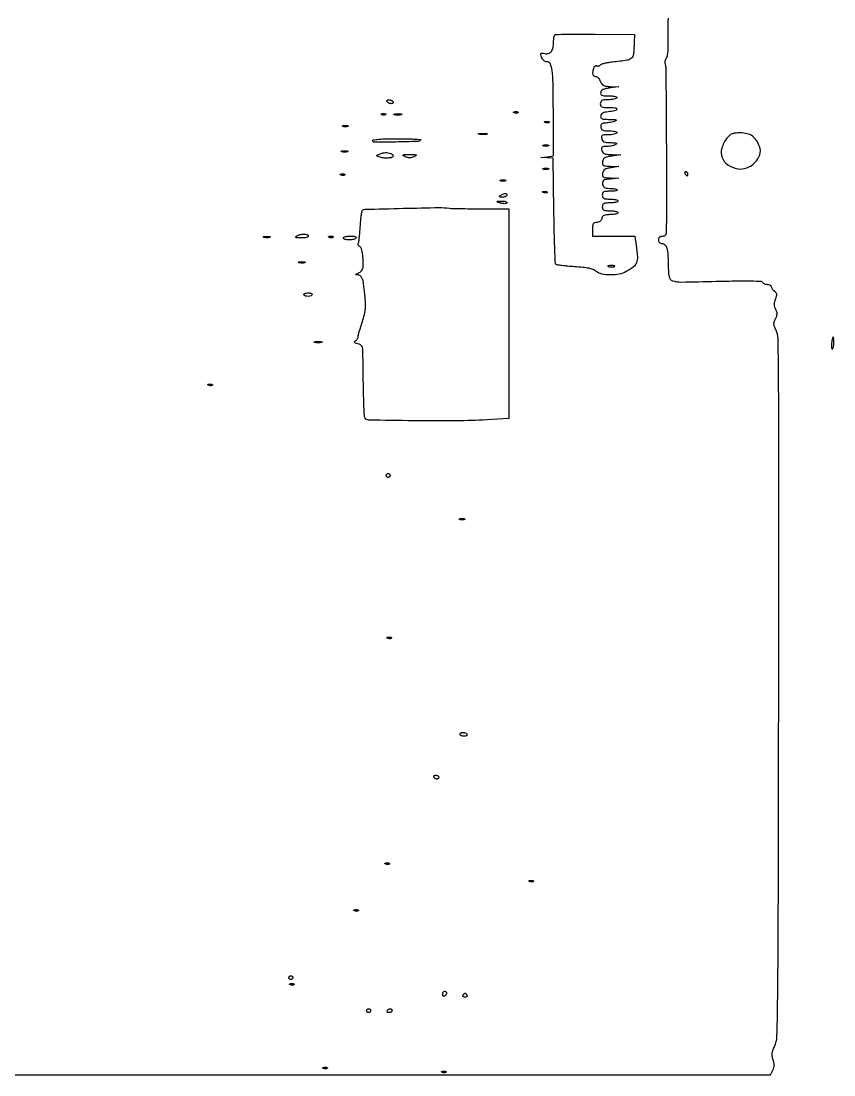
# Model space of a CAD drawing. Extents: x 0 to 1897, y 0 to 3427.
# Drawn here: x 1479 to 1897, y 0 to 541 of the extents above; entities that cross this region are included whole.
import ezdxf

# ---------------------------------------------------------------- set-up
doc = ezdxf.new("R2010")
doc.units = 0
doc.header["$MEASUREMENT"] = 0

msp = doc.modelspace()

# ---------------------------------------------------------------- linework, layer by layer
msp.add_lwpolyline([(1079.79651, 0.007802), (1864.5, 0.015604), (1865.659927, 2.516303, 0.043747), (1866.141377, 3.848187, 0.061329), (1866.313839, 5.099865, 0.058445), (1866.180237, 6.40079, 0.035472), (1865.737339, 7.884913, -0.044973), (1865.28281, 9.520636, -0.074279), (1865.235779, 10.951103, -0.061336), (1865.615131, 12.515234, -0.022019), (1866.518912, 14.626411, 0.106742), (1867.756535, 19.776475, 0.002909), (1868.160199, 43.049072, 0.002355), (1868.439853, 84.073473, 0.000165), (1868.644068, 199, 0.00019), (1868.760355, 308.051191, 0.002063), (1868.609069, 352.041299, 0.001664), (1868.321563, 378.436779, 0.116163), (1867.254467, 382.695587, -0.02285), (1866.408827, 384.534097, -0.084232), (1866.134015, 385.77852, -0.098078), (1866.305316, 386.941446, -0.037422), (1866.970879, 388.445587, 0.033129), (1867.605387, 389.846949, 0.082571), (1867.8217, 390.947005, 0.088405), (1867.664084, 392.011803, 0.042047), (1867.113266, 393.288361, -0.047324), (1866.587514, 394.542989, -0.070411), (1866.396164, 395.716357, -0.063995), (1866.531243, 396.976924, -0.0322), (1867.003284, 398.508637, 0.023497), (1867.520212, 400.087874, 0.09479), (1867.60123, 401.09421, 0.136659), (1867.29546, 401.859057, 0.071993), (1866.558998, 402.580518, -0.043062), (1865.962526, 403.100971, -0.041894), (1865.457956, 403.720424, -0.045021), (1865.110421, 404.341985, -0.105349), (1865, 404.860243, 0.166493), (1864.851089, 405.295044, 0.095266), (1864.429836, 405.665196, 0.076161), (1863.801436, 405.915408, 0.056787), (1863.059017, 406, -0.050504), (1862.266958, 406.080209, -0.047832), (1861.491769, 406.317828, -0.051446), (1860.845796, 406.667235, -0.105031), (1860.449341, 407.081967, 0.24877), (1859.560652, 407.602165, 0.005413), (1854.382831, 407.763326, 0.008732), (1847.221528, 407.783575, 0.002741), (1836.502705, 407.567916, -0.002514), (1818.413309, 407.195764, -0.089955), (1814.294296, 407.876924, -0.275551), (1812.468457, 410.090399, -0.037456), (1811.986345, 416.331787, 0.013438), (1811.833305, 421.591625, 0.056834), (1811.302288, 424.69427, 0.119394), (1810.339012, 426.373881, 0.205944), (1808.883369, 427, -0.082074), (1808.080744, 427.132643, -0.122573), (1807.485421, 427.515482, -0.117651), (1807.123334, 428.146201, -0.071854), (1807, 429, -0.072254), (1807.126841, 429.873159, -0.124864), (1807.5, 430.5, -0.124864), (1808.126841, 430.873159, -0.072254), (1809, 431, 0.07942), (1809.954544, 431.152583, 0.155102), (1810.573273, 431.598768, 0.11902), (1810.920498, 432.416946, 0.037475), (1811.040141, 433.75, 0.003996), (1811.174816, 454.146486, 0.001322), (1811.054012, 484.086292, 0.000179), (1810.823287, 516.86825, 0.075125), (1810.470063, 519.094324, -0.064556), (1810.313253, 519.963959, -0.050929), (1810.363302, 520.919978, -0.0523), (1810.599898, 521.814482, -0.082597), (1810.998745, 522.498488, 0.133375), (1811.498762, 523.595867, 0.021218), (1811.784032, 525.963187, 0.019016), (1811.91123, 529.184399, 0.008772), (1811.843661, 533.379464, -0.008321), (1811.780875, 537.070848, -0.012229), (1811.859045, 540.314808, -0.007609), (1812.030378, 542.998041, -0.178219)], format="xyb")
for points in [[(1794.382193, 530.5, -0.015945), (1794.010205, 524.442383, -0.186522), (1792.973722, 522.36098, -0.150097), (1790.713045, 521.291177, -0.009303), (1783.268046, 520.352483, 0.014758), (1781.012225, 520.04303, 0.020228), (1779.006893, 519.623371, 0.017431), (1777.406626, 519.160426, 0.172707), (1776.861803, 518.738891, -0.098752), (1776.541411, 518.406565, -0.096298), (1776.115265, 518.218908, -0.096234), (1775.64961, 518.204502, -0.098472), (1775.216588, 518.366141, 0.150227), (1774.785593, 518.478652, 0.123474), (1774.327726, 518.342728, 0.099193), (1773.911231, 517.968484, 0.068766), (1773.604785, 517.412469, 0.041976), (1773.076653, 515.593013, 0.101383), (1773.081494, 514.198745, 0.168455), (1773.59699, 513.337448, 0.176214), (1774.524751, 513, -0.13645), (1775.177987, 512.81835, -0.06206), (1775.880815, 512.265625, -0.054776), (1776.523315, 511.45628, -0.049595), (1777, 510.5, 0.062658), (1777.690366, 509.200925, 0.122555), (1778.571223, 508.43877, 0.087347), (1779.914444, 508.030417, 0.021443), (1782.225249, 507.849806), (1786.5, 507.699613), (1782.008944, 507.099806, 0.021553), (1779.912532, 506.727261, 0.058658), (1778.491495, 506.23073, 0.090789), (1777.60968, 505.5818, 0.142876), (1777.18562, 504.75, 0.135512), (1777.257967, 503.866974, 0.211357), (1777.779642, 503.326513, 0.084575), (1778.97754, 503.061466, 0.012251), (1781.485693, 503, -0.016645), (1783.37, 502.937253, -0.04442), (1784.697208, 502.729386, -0.089065), (1785.413526, 502.407949, -0.400836), (1785.5, 502, -0.17067), (1785.01959, 501.612194, -0.031293), (1783.90585, 501.29375, -0.030444), (1782.49521, 501.07325, -0.023552), (1780.940983, 501, 0.017886), (1778.828814, 500.924418, 0.09985), (1777.742623, 500.623128, 0.183507), (1777.193573, 500.019641, 0.094082), (1777, 499, 0.105714), (1777.222384, 497.959938, 0.188999), (1777.8375, 497.356383, 0.087901), (1779.088753, 497.067408, 0.012905), (1781.7, 497, -0.024632), (1784.957865, 496.839405, -0.476827), (1785.443803, 496.101594, -0.279387), (1784.514679, 495.28923, -0.020457), (1781.008189, 494.821297, 0.031639), (1779.431871, 494.57497, 0.069667), (1778.29204, 494.14934, 0.096986), (1777.554738, 493.540997, 0.125746), (1777.184865, 492.75, 0.141672), (1777.268618, 491.864043, 0.205327), (1777.814404, 491.313161, 0.08101), (1779.063701, 491.029392, 0.011779), (1781.676676, 490.929715, -0.006871), (1784.038689, 490.862821, -0.069125), (1785.006245, 490.686671, -0.555475), (1785.077112, 490.395327, -0.097677), (1784.5, 490, -0.034845), (1783.541764, 489.665134, -0.017689), (1782.297944, 489.372382, -0.017482), (1780.987387, 489.159779, -0.024935), (1779.812149, 489.070285, 0.036876), (1778.499692, 488.938783, 0.128405), (1777.731319, 488.587326, 0.167137), (1777.347084, 487.967845, 0.074927), (1777.274953, 487, 0.10154), (1777.565861, 485.97901, 0.16969), (1778.209567, 485.373709, 0.088942), (1779.425877, 485.074683, 0.015913), (1781.771821, 485, -0.017971), (1783.529042, 484.936822, -0.047582), (1784.767902, 484.728029, -0.097536), (1785.424929, 484.405351, -0.385965), (1785.5, 484, -0.168765), (1785.023467, 483.612401, -0.032049), (1783.93335, 483.29375, -0.030975), (1782.552957, 483.073278, -0.024117), (1781.034603, 483, 0.014219), (1778.864641, 482.938278, 0.121781), (1777.943257, 482.654026, 0.251749), (1777.595903, 482.069177, 0.074756), (1777.710251, 481, 0.097172), (1778.186375, 480.013124, 0.130504), (1778.962406, 479.400825, 0.080851), (1780.233465, 479.080176, 0.020517), (1782.366631, 478.984687, -0.010043), (1784.339027, 478.937755, -0.07865), (1785.23554, 478.755227, -0.431891), (1785.370656, 478.433478, -0.145835), (1785, 478, -0.066598), (1784.206849, 477.625887, -0.024839), (1783.013438, 477.310881, -0.024088), (1781.662105, 477.092479, -0.026811), (1780.34362, 477.015313, 0.020766), (1778.638785, 476.936192, 0.142278), (1777.863752, 476.635085, 0.233617), (1777.574983, 476.050147, 0.063924), (1777.710251, 475, 0.104965), (1778.212049, 473.999646, 0.126066), (1779.050416, 473.367748, 0.073436), (1780.452082, 473.012137, 0.017364), (1782.866631, 472.849806), (1787.5, 472.699613), (1783, 472.099806, 0.018538), (1780.624723, 471.693101, 0.08202), (1779.306914, 471.181478, 0.135141), (1778.567115, 470.415697, 0.089843), (1778.180449, 469.25, 0.069924), (1778.178644, 468.0115, 0.227219), (1778.620107, 467.344999, 0.11402), (1779.672196, 467.005815, 0.012994), (1782.180449, 466.858095), (1786.5, 466.716189), (1782.5, 466.108095, 0.023634), (1780.460308, 465.698604, 0.08499), (1779.249997, 465.165415, 0.126325), (1778.548281, 464.389064, 0.085847), (1778.180449, 463.25, 0.070512), (1778.180091, 462.012652, 0.225023), (1778.623185, 461.341008, 0.113465), (1779.678488, 460.992479, 0.01315), (1782.180449, 460.825293), (1786.5, 460.650586), (1782.188378, 460.264784, 0.014384), (1779.756581, 459.976473, 0.106714), (1778.671674, 459.568857, 0.208453), (1778.209339, 458.874982, 0.079696), (1778.188378, 457.689491, 0.071942), (1778.505099, 456.608498, 0.145998), (1779.083053, 455.947669, 0.109824), (1780.053754, 455.60049, 0.031187), (1781.663257, 455.5, -0.021739), (1782.929517, 455.444919, -0.02557), (1784.118621, 455.279688, -0.025758), (1785.09249, 455.040639, -0.123351), (1785.579923, 454.75, -0.500908), (1785.539368, 454.464449, -0.071289), (1784.888061, 454.220312, -0.037138), (1783.714741, 454.052509, -0.016955), (1782.166667, 454, 0.016101), (1779.906488, 453.9272, 0.096075), (1778.770833, 453.63, 0.185753), (1778.202057, 453.026706, 0.097466), (1778, 452, 0.094959), (1778.195784, 450.978414, 0.184152), (1778.75, 450.375, 0.098846), (1779.849164, 450.074821, 0.017388), (1782, 450, -0.023598), (1783.532944, 449.92761, -0.037669), (1784.825, 449.70625, -0.04382), (1785.748945, 449.387127, -0.295869), (1786, 449, -0.295869), (1785.748945, 448.612873, -0.04382), (1784.825, 448.29375, -0.037669), (1783.532944, 448.07239, -0.023598), (1782, 448, 0.017388), (1779.849164, 447.925179, 0.098846), (1778.75, 447.625, 0.184152), (1778.195784, 447.021586, 0.094959), (1778, 446, 0.094959), (1778.195784, 444.978414, 0.184152), (1778.75, 444.375, 0.098846), (1779.849164, 444.074821, 0.017388), (1782, 444, -0.023598), (1783.532944, 443.92761, -0.037669), (1784.825, 443.70625, -0.04382), (1785.748945, 443.387127, -0.295869), (1786, 443, -0.291977), (1785.753079, 442.613204, -0.045643), (1784.85926, 442.29375, -0.038715), (1783.60483, 442.07242, -0.024317), (1782.116631, 442, 0.023027), (1780.138349, 441.908845, 0.083692), (1778.926209, 441.587576, 0.12897), (1778.174327, 440.976311, 0.09425), (1777.710251, 440, -0.0816), (1777.350538, 439.191502, -0.08438), (1776.754322, 438.551274, -0.083929), (1775.977061, 438.141521, -0.079589), (1775.09362, 438, 0.07865), (1774.025598, 437.830954, 0.181392), (1773.399544, 437.332064, 0.113045), (1773.082442, 436.355404, 0.022206), (1773, 434.5), (1773, 431), (1783.864076, 431), (1794.728152, 431), (1795.364076, 426.360429, -0.015188), (1796.01661, 420.218309, -0.107891), (1795.602689, 417.270031, -0.143741), (1794.034667, 415.163833, -0.034092), (1790.327394, 412.75, -0.07956), (1786.698378, 411.424447, -0.04961), (1782.179815, 411.006271, -0.050529), (1777.858042, 411.474096, -0.11361), (1774.884859, 412.85588, 0.074829), (1773.279226, 413.758061, 0.038004), (1771.05165, 414.414489, 0.027084), (1767.991146, 414.897234, 0.010348), (1763.690268, 415.248946, -0.006823), (1760.264541, 415.504799, -0.010055), (1757.265628, 415.830865, -0.005747), (1754.7705, 416.182243, -0.159693), (1754.190268, 416.475603, -0.188472), (1753.904612, 417.126773, -0.000828), (1753.601154, 424.869547, -0.003798), (1753.336457, 433.713848, -0.002368), (1753.154086, 444.082538), (1752.808171, 471), (1749.654086, 471.160037), (1746.5, 471.320074), (1749.75, 471.723396), (1753, 472.126717), (1752.881685, 493.813358, 0.002734), (1752.710382, 509.495322, 0.026363), (1752.250246, 516.143201, 0.077678), (1751.323002, 519.406278, 0.292674), (1749.614553, 520.5, -0.106945), (1748.814431, 520.673118, -0.070819), (1748.018921, 521.180283, -0.064905), (1747.332529, 521.94388, -0.062145), (1746.852823, 522.868819, -0.020128), (1746.399216, 524.26534, -0.255309), (1746.518832, 524.785272, -0.244468), (1747.026647, 524.979437, -0.018641), (1748.523679, 524.750723, 0.120893), (1750.446328, 524.850281, 0.161076), (1751.868719, 525.848153, 0.114552), (1752.728843, 527.818956, 0.045883), (1753, 530.767592, -0.020354), (1753.047118, 531.924585, -0.0245), (1753.188632, 533.003695, -0.024288), (1753.39295, 533.884433, -0.127911), (1753.64215, 534.308817, -0.192364), (1754.240507, 534.565554, -0.001288), (1760.00235, 534.6961, -0.004802), (1766.637753, 534.765594, -0.00302), (1774.39215, 534.725483), (1794.5, 534.5)], [(1670.5, 500, -0.131946), (1670.613866, 499.620091, -0.190139), (1670.495862, 499.29375, -0.14379), (1670.146634, 499.073627, -0.069308), (1669.618034, 499, -0.059645), (1668.99842, 499.074178, -0.050746), (1668.377112, 499.29375, -0.053126), (1667.846464, 499.617096, -0.091204), (1667.5, 500, -0.131946), (1667.386134, 500.379909, -0.190139), (1667.504138, 500.70625, -0.14379), (1667.853366, 500.926373, -0.069308), (1668.381966, 501, -0.059645), (1669.00158, 500.925822, -0.050746), (1669.622888, 500.70625, -0.053126), (1670.153536, 500.382904, -0.091204)], [(1666.729167, 493.395833, -0.126455), (1666.402231, 493.202593, -0.060344), (1665.916927, 493.123424, -0.05415), (1665.359369, 493.160852, -0.051402), (1664.8125, 493.316886, -0.054073), (1664.395823, 493.538436, -0.470617), (1664.37858, 493.720685, -0.168741), (1664.670344, 493.862007, -0.018894), (1665.416667, 493.921053, -0.028489), (1666.112848, 493.910055, -0.077125), (1666.592839, 493.799335, -0.208169), (1666.77538, 493.614691, -0.296942)], [(1674.75, 493.310674, -0.039571), (1673.952734, 493.168469, -0.024357), (1673, 493.122029, -0.024357), (1672.047266, 493.168469, -0.039571), (1671.25, 493.310674, -0.161593), (1670.99086, 493.478988, -0.542911), (1671.042187, 493.633659, -0.052887), (1671.748017, 493.740287, -0.011065), (1673, 493.767997, -0.011065), (1674.251983, 493.740287, -0.052887), (1674.957813, 493.633659, -0.542911), (1675.00914, 493.478988, -0.161593)], [(1734.729167, 494.395833, -0.126455), (1734.402231, 494.202593, -0.060344), (1733.916927, 494.123424, -0.05415), (1733.359369, 494.160852, -0.051402), (1732.8125, 494.316886, -0.054073), (1732.395823, 494.538436, -0.470617), (1732.37858, 494.720685, -0.168741), (1732.670344, 494.862007, -0.018894), (1733.416667, 494.921053, -0.028489), (1734.112848, 494.910055, -0.077125), (1734.592839, 494.799335, -0.208169), (1734.77538, 494.614691, -0.296942)], [(1647.25, 487.337719, -0.057986), (1646.679992, 487.181385, -0.037979), (1646, 487.12966, -0.037979), (1645.320008, 487.181385, -0.057986), (1644.75, 487.337719, -0.174857), (1644.540618, 487.525001, -0.447206), (1644.601562, 487.693942, -0.078554), (1645.10856, 487.810911, -0.017491), (1646, 487.842105, -0.017491), (1646.89144, 487.810911, -0.078554), (1647.398438, 487.693942, -0.447206), (1647.459382, 487.525001, -0.174857)], [(1750.729167, 489.395833, -0.126455), (1750.402231, 489.202593, -0.060344), (1749.916927, 489.123424, -0.05415), (1749.359369, 489.160852, -0.051402), (1748.8125, 489.316886, -0.054073), (1748.395823, 489.538436, -0.470617), (1748.37858, 489.720685, -0.168741), (1748.670344, 489.862007, -0.018894), (1749.416667, 489.921053, -0.028489), (1750.112848, 489.910055, -0.077125), (1750.592839, 489.799335, -0.208169), (1750.77538, 489.614691, -0.296942)], [(1718.761659, 483.31292, -0.041951), (1717.934218, 483.169017, -0.020826), (1716.869594, 483.119272, -0.020511), (1715.754739, 483.159391, -0.028254), (1714.761659, 483.292739, -0.082665), (1714.319562, 483.45659, -0.67161), (1714.339362, 483.605813, -0.053901), (1715.071102, 483.715166, -0.008901), (1716.5, 483.747817, -0.009782), (1717.938425, 483.726931, -0.038992), (1718.814362, 483.62839, -0.417468), (1718.916221, 483.476221, -0.285845)], [(1842.050852, 481.337518, 0.095431), (1839.411241, 476.220299, 0.157118), (1839.535448, 471.396555, 0.162173), (1842.431538, 467.657095, 0.103085), (1847.582586, 465.570802, 0.135864), (1852.197685, 465.990491, 0.107545), (1856.41911, 468.726347, 0.115165), (1858.924824, 472.793361, 0.172926), (1858.843897, 476.920279, 0.054863), (1857.192775, 480.157187, 0.092982), (1855.088694, 482.341305, 0.095187), (1852.373564, 483.582669, 0.059828), (1848.898266, 484, 0.021716), (1846.309109, 483.887497, 0.071118), (1844.644662, 483.499806, 0.088037), (1843.353098, 482.714215, 0.04558)], [(1684.724133, 480.3908, -0.19051), (1682.861824, 479.583841, -0.003499), (1671.929486, 479.306288, -0.002508), (1660.785431, 479.157294, -0.416662), (1660, 479.936192, -0.375846), (1660.427668, 480.424764, -0.012241), (1663.226728, 480.729004, -0.015293), (1667.142079, 480.937514, -0.005655), (1672.666667, 481, -0.004515), (1677.482595, 480.956507, -0.008105), (1681.433548, 480.821048, -0.003725), (1684.632009, 480.635545, -0.644788)], [(1750.25, 477.337719, -0.057986), (1749.679992, 477.181385, -0.037979), (1749, 477.12966, -0.037979), (1748.320008, 477.181385, -0.057986), (1747.75, 477.337719, -0.174857), (1747.540618, 477.525001, -0.447206), (1747.601562, 477.693942, -0.078554), (1748.10856, 477.810911, -0.017491), (1749, 477.842105, -0.017491), (1749.89144, 477.810911, -0.078554), (1750.398438, 477.693942, -0.447206), (1750.459382, 477.525001, -0.174857)], [(1647.269032, 474.344063, -0.06278), (1646.671085, 474.185595, -0.030339), (1645.880008, 474.127736, -0.029507), (1645.036634, 474.167106, -0.037336), (1644.269032, 474.307009, -0.087174), (1643.883358, 474.48334, -0.597527), (1643.900903, 474.643467, -0.080377), (1644.431793, 474.764444, -0.012823), (1645.5, 474.805051, -0.014395), (1646.580113, 474.787295, -0.052471), (1647.257153, 474.684921, -0.333666), (1647.386009, 474.52287, -0.31318)], [(1669.412469, 473.395215, -0.060475), (1669.974366, 473.097516, -0.091339), (1670.363026, 472.705116, -0.120446), (1670.521017, 472.283716, -0.169737), (1670.435239, 471.895215, -0.20478), (1669.536244, 471.262535, -0.044514), (1667.61109, 471.029811, -0.044012), (1665.392914, 471.15557, -0.055508), (1663.404902, 471.674866, -0.012572), (1662.349971, 472.110413, -0.328955), (1662.206487, 472.361891, -0.266682), (1662.396277, 472.617679, -0.009461), (1663.573115, 473.104581, -0.026859), (1665.285726, 473.671487, -0.05411), (1666.68888, 473.894828, -0.06069), (1667.999062, 473.800989, -0.043446)], [(1681.25, 471.779505, -0.045146), (1680.080846, 471.340578, -0.067329), (1679, 471.194371, -0.067329), (1677.919154, 471.340578, -0.045146), (1676.75, 471.779505, -0.026037), (1675.637443, 472.389373, -0.592222), (1675.652554, 472.679354, -0.108652), (1676.34136, 472.842755, -0.004116), (1679, 472.864639, -0.004116), (1681.65864, 472.842755, -0.108652), (1682.347446, 472.679354, -0.592222), (1682.362557, 472.389373, -0.026037)], [(1750.25, 465.337719, -0.057986), (1749.679992, 465.181385, -0.037979), (1749, 465.12966, -0.037979), (1748.320008, 465.181385, -0.057986), (1747.75, 465.337719, -0.174857), (1747.540618, 465.525001, -0.447206), (1747.601562, 465.693942, -0.078554), (1748.10856, 465.810911, -0.017491), (1749, 465.842105, -0.017491), (1749.89144, 465.810911, -0.078554), (1750.398438, 465.693942, -0.447206), (1750.459382, 465.525001, -0.174857)], [(1645.729167, 462.395833, -0.126455), (1645.402231, 462.202593, -0.060344), (1644.916927, 462.123424, -0.05415), (1644.359369, 462.160852, -0.051402), (1643.8125, 462.316886, -0.054073), (1643.395823, 462.538436, -0.470617), (1643.37858, 462.720685, -0.168741), (1643.670344, 462.862007, -0.018894), (1644.416667, 462.921053, -0.028489), (1645.112848, 462.910055, -0.077125), (1645.592839, 462.799335, -0.208169), (1645.77538, 462.614691, -0.296942)], [(1820.5, 463, 0.029505), (1820.768994, 462.617226, 0.035638), (1821.066025, 462.29375, 0.038439), (1821.34829, 462.065539, 0.151918), (1821.559017, 462, 0.210953), (1821.727648, 462.07446, 0.081139), (1821.870461, 462.29375, 0.061769), (1821.967655, 462.617151, 0.042167), (1822, 463, 0.105053), (1821.918938, 463.381556, 0.099167), (1821.688914, 463.70625, 0.09642), (1821.345238, 463.923877, 0.093332), (1820.940983, 464, 0.108972), (1820.586039, 463.921712, 0.182303), (1820.3746, 463.70625, 0.161196), (1820.343488, 463.3821, 0.082592)], [(1728.25, 459.337719, -0.057986), (1727.679992, 459.181385, -0.037979), (1727, 459.12966, -0.037979), (1726.320008, 459.181385, -0.057986), (1725.75, 459.337719, -0.174857), (1725.540618, 459.525001, -0.447206), (1725.601562, 459.693942, -0.078554), (1726.10856, 459.810911, -0.017491), (1727, 459.842105, -0.017491), (1727.89144, 459.810911, -0.078554), (1728.398438, 459.693942, -0.447206), (1728.459382, 459.525001, -0.174857)], [(1729, 452, -0.210568), (1728.832025, 451.618823, -0.082215), (1728.339062, 451.298248, -0.062416), (1727.611405, 451.082804, -0.042523), (1726.75, 451.015313, -0.011293), (1725.555791, 451.050422, -0.220444), (1725.237851, 451.218347, -0.409657), (1725.271114, 451.479509, -0.023197), (1726, 452, -0.031558), (1727.301377, 452.729028, -0.112355), (1728.227035, 452.939692, -0.234725), (1728.775753, 452.667076, -0.163584)], [(1749.729167, 453.395833, -0.126455), (1749.402231, 453.202593, -0.060344), (1748.916927, 453.123424, -0.05415), (1748.359369, 453.160852, -0.051402), (1747.8125, 453.316886, -0.054073), (1747.395823, 453.538436, -0.470617), (1747.37858, 453.720685, -0.168741), (1747.670344, 453.862007, -0.018894), (1748.416667, 453.921053, -0.028489), (1749.112848, 453.910055, -0.077125), (1749.592839, 453.799335, -0.208169), (1749.77538, 453.614691, -0.296942)], [(1715.75, 445.013655), (1730, 445), (1730, 391.135936), (1730, 337.271872), (1718.75, 336.587053, -0.013184), (1702.933929, 336.042285, -0.005227), (1681.192077, 336.094258, -0.000956), (1657.943236, 336.437331, -0.250303), (1656.228622, 337.390112, -0.132065), (1655.795568, 338.739869, -0.003222), (1655.52275, 345.324531, -0.004661), (1655.275671, 354.958357, -0.00107), (1655.044923, 371.230948, 0.024627), (1654.919923, 373.268092, 0.108338), (1654.536207, 374.401794, 0.14228), (1653.773572, 375.106498, 0.054396), (1652.404979, 375.613205, -0.019196), (1651.194226, 375.966994, -0.138039), (1650.695963, 376.3057, -0.350708), (1650.686843, 376.673116, -0.091683), (1651.154979, 377.098979, 0.057898), (1651.676735, 377.513156, 0.046653), (1652.133292, 378.065283, 0.048278), (1652.461502, 378.664337, 0.082576), (1652.596653, 379.216722, -0.022375), (1652.668796, 379.815447, -0.011249), (1652.810486, 380.563662, -0.011147), (1652.991982, 381.332081, -0.016215), (1653.188871, 382, 0.00705), (1655.325628, 388.787458, 0.035361), (1656.195305, 392.67299, 0.045722), (1656.399293, 396.178706, 0.01702), (1656.06706, 401.108082, 0.008631), (1655.413831, 406.590283, 0.058926), (1654.732082, 409.220977, 0.142998), (1653.725763, 410.5301, 0.149575), (1652.190983, 411.063386, -0.032514), (1651.485755, 411.135906, -0.522878), (1651.39972, 411.318772, -0.157453), (1651.688335, 411.579484, -0.01003), (1652.75, 412.031162, 0.06098), (1653.617635, 412.509665, 0.056807), (1654.367525, 413.193416, 0.060884), (1654.894072, 413.969061, 0.105504), (1655.096892, 414.717776, 0.020534), (1655.147115, 418.507798, 0.030603), (1654.852493, 421.809451, 0.033551), (1654.287067, 424.37087, 0.158198), (1653.450299, 425.598877, -0.04543), (1652.950987, 426.063718, -0.070725), (1652.624814, 426.551792, -0.098201), (1652.513117, 426.985367, -0.213602), (1652.633072, 427.299739, 0.16125), (1652.888102, 427.807253, 0.005656), (1653.187172, 430.015888, 0.009995), (1653.462159, 432.668746, 0.006768), (1653.674028, 435.700862, -0.008108), (1653.894708, 438.741899, -0.011678), (1654.196297, 441.423158, -0.007552), (1654.531766, 443.635799, -0.155062), (1654.835539, 444.229039, -0.19338), (1656.038047, 444.748588, -0.00044), (1675.852876, 445.242187, -0.001723), (1694.194605, 445.619702, -0.038463), (1699.5, 445.302306, 0.028148), (1700.86033, 445.192754, 0.001579), (1705.098437, 445.104079, 0.002426), (1710.145815, 445.038917, 0.001775)], [(1729, 448.138672, -0.285831), (1728.816555, 447.843992, -0.076393), (1728.265625, 447.670744, -0.053628), (1727.458177, 447.634359, -0.031701), (1726.5, 447.755249, -0.013875), (1725.5418, 447.966135, -0.021857), (1724.734375, 448.2054, -0.017542), (1724.114399, 448.443639, -0.300822), (1724, 448.616577, -0.347462), (1724.119163, 448.767351, -0.020244), (1724.734375, 448.88737, -0.023639), (1725.541581, 448.972369, -0.014412), (1726.5, 449, -0.032714), (1727.457653, 448.937276, -0.050289), (1728.265625, 448.746985, -0.064968), (1728.823693, 448.469414, -0.249889)], [(1607.269032, 430.344063, -0.06278), (1606.671085, 430.185595, -0.030339), (1605.880008, 430.127736, -0.029507), (1605.036634, 430.167106, -0.037336), (1604.269032, 430.307009, -0.087174), (1603.883358, 430.48334, -0.597527), (1603.900903, 430.643467, -0.080377), (1604.431793, 430.764444, -0.012823), (1605.5, 430.805051, -0.014395), (1606.580113, 430.787295, -0.052471), (1607.257153, 430.684921, -0.333666), (1607.386009, 430.52287, -0.31318)], [(1627, 431, -0.288131), (1626.757801, 430.614598, -0.048007), (1625.898438, 430.298248, -0.040047), (1624.687043, 430.081895, -0.025197), (1623.25, 430.015313, -0.010406), (1621.437031, 430.060454, -0.091963), (1620.660575, 430.241532, -0.457382), (1620.563166, 430.556075, -0.110301), (1621, 431, -0.08555), (1622.67551, 431.714427, -0.058157), (1624.739083, 431.955264, -0.067601), (1626.450002, 431.722883, -0.337172)], [(1639.729167, 430.395833, -0.126455), (1639.402231, 430.202593, -0.060344), (1638.916927, 430.123424, -0.05415), (1638.359369, 430.160852, -0.051402), (1637.8125, 430.316886, -0.054073), (1637.395823, 430.538436, -0.470617), (1637.37858, 430.720685, -0.168741), (1637.670344, 430.862007, -0.018894), (1638.416667, 430.921053, -0.028489), (1639.112848, 430.910055, -0.077125), (1639.592839, 430.799335, -0.208169), (1639.77538, 430.614691, -0.296942)], [(1651.5, 430, -0.146547), (1651.065839, 429.614422, -0.040338), (1650.1996, 429.29375, -0.037109), (1649.112115, 429.073612, -0.031397), (1647.940983, 429, -0.032276), (1646.81438, 429.0728, -0.049716), (1645.863914, 429.29375, -0.064068), (1645.206632, 429.615903, -0.251914), (1645, 430, -0.280045), (1645.23451, 430.385863, -0.051215), (1646.045461, 430.70625, -0.04194), (1647.195261, 430.92748, -0.02657), (1648.559017, 431, -0.023007), (1649.966307, 430.93521, -0.059005), (1650.961697, 430.723169, -0.125298), (1651.461947, 430.397523, -0.336396)], [(1625.269032, 417.344063, -0.06278), (1624.671085, 417.185595, -0.030339), (1623.880008, 417.127736, -0.029507), (1623.036634, 417.167106, -0.037336), (1622.269032, 417.307009, -0.087174), (1621.883358, 417.48334, -0.597527), (1621.900903, 417.643467, -0.080377), (1622.431793, 417.764444, -0.012823), (1623.5, 417.805051, -0.014395), (1624.580113, 417.787295, -0.052471), (1625.257153, 417.684921, -0.333666), (1625.386009, 417.52287, -0.31318)], [(1781.269032, 415.307009, 0.037336), (1782.036634, 415.167106, 0.029507), (1782.880008, 415.127736, 0.030339), (1783.671085, 415.185595, 0.06278), (1784.269032, 415.344063, 0.31318), (1784.386009, 415.52287, 0.333666), (1784.257153, 415.684921, 0.052471), (1783.580113, 415.787295, 0.014395), (1782.5, 415.805051, 0.012823), (1781.431793, 415.764444, 0.080377), (1780.900903, 415.643467, 0.597527), (1780.883358, 415.48334, 0.087174)], [(1629, 400.988798, -0.316409), (1628.520891, 400.307491, -0.074907), (1627.079496, 400.02206, -0.068179), (1625.500508, 400.164851, -0.200339), (1624.63111, 400.787859, -0.307643), (1624.644786, 401.103242, -0.115355), (1625.000418, 401.40331, -0.06477), (1625.675259, 401.643397, -0.032479), (1626.572093, 401.776657, -0.038713), (1627.501999, 401.78148, -0.060468), (1628.286802, 401.628111, -0.082842), (1628.818691, 401.351822, -0.235833)], [(1633.75, 376.310674, -0.039571), (1632.952734, 376.168469, -0.024357), (1632, 376.122029, -0.024357), (1631.047266, 376.168469, -0.039571), (1630.25, 376.310674, -0.161593), (1629.99086, 376.478988, -0.542911), (1630.042187, 376.633659, -0.052887), (1630.748017, 376.740287, -0.011065), (1632, 376.767997, -0.011065), (1633.251983, 376.740287, -0.052887), (1633.957813, 376.633659, -0.542911), (1634.00914, 376.478988, -0.161593)], [(1895.786692, 376, 0.025568), (1895.677574, 374.850015, 0.042928), (1895.7186, 373.88125, 0.055623), (1895.88429, 373.202007, 0.314934), (1896.173193, 373, 0.282744), (1896.492393, 373.196188, 0.049958), (1896.757125, 373.88125, 0.041208), (1896.940059, 374.850422, 0.026053), (1897, 376, 0.012096), (1896.97217, 377.150175, 0.019939), (1896.886465, 378.11875, 0.014861), (1896.766339, 378.87344, 0.360284), (1896.613499, 379, 0.322443), (1896.442408, 378.876863, 0.013551), (1896.211193, 378.11875, 0.018975), (1895.983363, 377.149992, 0.011827)], [(1577.729167, 354.395833, -0.126455), (1577.402231, 354.202593, -0.060344), (1576.916927, 354.123424, -0.05415), (1576.359369, 354.160852, -0.051402), (1575.8125, 354.316886, -0.054073), (1575.395823, 354.538436, -0.470617), (1575.37858, 354.720685, -0.168741), (1575.670344, 354.862007, -0.018894), (1576.416667, 354.921053, -0.028489), (1577.112848, 354.910055, -0.077125), (1577.592839, 354.799335, -0.208169), (1577.77538, 354.614691, -0.296942)], [(1669, 308, -0.099038), (1668.923658, 307.618362, -0.097945), (1668.70625, 307.29375, -0.097945), (1668.381638, 307.076342, -0.099038), (1668, 307, -0.099038), (1667.618362, 307.076342, -0.097945), (1667.29375, 307.29375, -0.097945), (1667.076342, 307.618362, -0.099038), (1667, 308, -0.099038), (1667.076342, 308.381638, -0.097945), (1667.29375, 308.70625, -0.097945), (1667.618362, 308.923658, -0.099038), (1668, 309, -0.099038), (1668.381638, 308.923658, -0.097945), (1668.70625, 308.70625, -0.097945), (1668.923658, 308.381638, -0.099038)], [(1707.25, 285.337719, -0.057986), (1706.679992, 285.181385, -0.037979), (1706, 285.12966, -0.037979), (1705.320008, 285.181385, -0.057986), (1704.75, 285.337719, -0.174857), (1704.540618, 285.525001, -0.447206), (1704.601562, 285.693942, -0.078554), (1705.10856, 285.810911, -0.017491), (1706, 285.842105, -0.017491), (1706.89144, 285.810911, -0.078554), (1707.398438, 285.693942, -0.447206), (1707.459382, 285.525001, -0.174857)], [(1669.729167, 224.395833, -0.126455), (1669.402231, 224.202593, -0.060344), (1668.916927, 224.123424, -0.05415), (1668.359369, 224.160852, -0.051402), (1667.8125, 224.316886, -0.054073), (1667.395823, 224.538436, -0.470617), (1667.37858, 224.720685, -0.168741), (1667.670344, 224.862007, -0.018894), (1668.416667, 224.921053, -0.028489), (1669.112848, 224.910055, -0.077125), (1669.592839, 224.799335, -0.208169), (1669.77538, 224.614691, -0.296942)], [(1708.5, 175, -0.202618), (1708.558599, 174.621877, -0.181468), (1708.33165, 174.29375, -0.104212), (1707.804599, 174.071541, -0.047867), (1707.059017, 174, -0.0466), (1706.270941, 174.073608, -0.066561), (1705.604836, 174.29375, -0.086673), (1705.155423, 174.618015, -0.195654), (1705, 175, -0.142666), (1705.111069, 175.38134, -0.09965), (1705.423289, 175.70625, -0.08433), (1705.890182, 175.925146, -0.067639), (1706.440983, 176, -0.061875), (1707.038022, 175.925833, -0.051278), (1707.640225, 175.70625, -0.053305), (1708.157656, 175.382836, -0.08825)], [(1694, 153, -0.092995), (1693.928382, 152.618268, -0.096318), (1693.723586, 152.29375, -0.099231), (1693.418051, 152.076556, -0.105429), (1693.059017, 152, -0.089642), (1692.653442, 152.073302, -0.053229), (1692.2129, 152.29375, -0.051032), (1691.806203, 152.617485, -0.06081), (1691.5, 153, -0.139169), (1691.392057, 153.379648, -0.191142), (1691.521475, 153.70625, -0.138808), (1691.889346, 153.926733, -0.066118), (1692.440983, 154, -0.062283), (1693.037096, 153.925455, -0.080552), (1693.542039, 153.70625, -0.097988), (1693.879982, 153.381379, -0.153634)], [(1668.729167, 108.395833, -0.126455), (1668.402231, 108.202593, -0.060344), (1667.916927, 108.123424, -0.05415), (1667.359369, 108.160852, -0.051402), (1666.8125, 108.316886, -0.054073), (1666.395823, 108.538436, -0.470617), (1666.37858, 108.720685, -0.168741), (1666.670344, 108.862007, -0.018894), (1667.416667, 108.921053, -0.028489), (1668.112848, 108.910055, -0.077125), (1668.592839, 108.799335, -0.208169), (1668.77538, 108.614691, -0.296942)], [(1742.729167, 99.395833, -0.126455), (1742.402231, 99.202593, -0.060344), (1741.916927, 99.123424, -0.05415), (1741.359369, 99.160852, -0.051402), (1740.8125, 99.316886, -0.054073), (1740.395823, 99.538436, -0.470617), (1740.37858, 99.720685, -0.168741), (1740.670344, 99.862007, -0.018894), (1741.416667, 99.921053, -0.028489), (1742.112848, 99.910055, -0.077125), (1742.592839, 99.799335, -0.208169), (1742.77538, 99.614691, -0.296942)], [(1652.729167, 84.395833, -0.126455), (1652.402231, 84.202593, -0.060344), (1651.916927, 84.123424, -0.05415), (1651.359369, 84.160852, -0.051402), (1650.8125, 84.316886, -0.054073), (1650.395823, 84.538436, -0.470617), (1650.37858, 84.720685, -0.168741), (1650.670344, 84.862007, -0.018894), (1651.416667, 84.921053, -0.028489), (1652.112848, 84.910055, -0.077125), (1652.592839, 84.799335, -0.208169), (1652.77538, 84.614691, -0.296942)], [(1619, 50, -0.099038), (1618.923658, 49.618362, -0.097945), (1618.70625, 49.29375, -0.097945), (1618.381638, 49.076342, -0.099038), (1618, 49, -0.099038), (1617.618362, 49.076342, -0.097945), (1617.29375, 49.29375, -0.097945), (1617.076342, 49.618362, -0.099038), (1617, 50, -0.099038), (1617.076342, 50.381638, -0.097945), (1617.29375, 50.70625, -0.097945), (1617.618362, 50.923658, -0.099038), (1618, 51, -0.099038), (1618.381638, 50.923658, -0.097945), (1618.70625, 50.70625, -0.097945), (1618.923658, 50.381638, -0.099038)], [(1619.729167, 46.395833, -0.126455), (1619.402231, 46.202593, -0.060344), (1618.916927, 46.123424, -0.05415), (1618.359369, 46.160852, -0.051402), (1617.8125, 46.316886, -0.054073), (1617.395823, 46.538436, -0.470617), (1617.37858, 46.720685, -0.168741), (1617.670344, 46.862007, -0.018894), (1618.416667, 46.921053, -0.028489), (1619.112848, 46.910055, -0.077125), (1619.592839, 46.799335, -0.208169), (1619.77538, 46.614691, -0.296942)], [(1698, 42.059017, -0.089642), (1697.926698, 41.653442, -0.053229), (1697.70625, 41.2129, -0.051032), (1697.382515, 40.806203, -0.06081), (1697, 40.5, -0.139169), (1696.620352, 40.392057, -0.191142), (1696.29375, 40.521475, -0.138808), (1696.073267, 40.889346, -0.066118), (1696, 41.440983, -0.062283), (1696.074545, 42.037096, -0.080552), (1696.29375, 42.542039, -0.097988), (1696.618621, 42.879982, -0.153634), (1697, 43, -0.092995), (1697.381732, 42.928382, -0.096318), (1697.70625, 42.723586, -0.099231), (1697.923444, 42.418051, -0.105429)], [(1708.5, 41, -0.146489), (1708.602013, 40.620597, -0.191582), (1708.461189, 40.29375, -0.134005), (1708.074636, 40.072951, -0.063222), (1707.5, 40, -0.063222), (1706.925364, 40.072951, -0.134005), (1706.538811, 40.29375, -0.191582), (1706.397987, 40.620597, -0.146489), (1706.5, 41, -0.025622), (1706.764631, 41.382847, -0.032351), (1707.048689, 41.70625, -0.033983), (1707.313296, 41.937141, -0.163822), (1707.5, 42, -0.163822), (1707.686704, 41.937141, -0.033983), (1707.951311, 41.70625, -0.032351), (1708.235369, 41.382847, -0.025622)], [(1659, 33, -0.099038), (1658.923658, 32.618362, -0.097945), (1658.70625, 32.29375, -0.097945), (1658.381638, 32.076342, -0.099038), (1658, 32, -0.099038), (1657.618362, 32.076342, -0.097945), (1657.29375, 32.29375, -0.097945), (1657.076342, 32.618362, -0.099038), (1657, 33, -0.099038), (1657.076342, 33.381638, -0.097945), (1657.29375, 33.70625, -0.097945), (1657.618362, 33.923658, -0.099038), (1658, 34, -0.099038), (1658.381638, 33.923658, -0.097945), (1658.70625, 33.70625, -0.097945), (1658.923658, 33.381638, -0.099038)], [(1670, 33, -0.153634), (1669.879982, 32.618621, -0.097988), (1669.542039, 32.29375, -0.080552), (1669.037096, 32.074545, -0.062283), (1668.440983, 32, -0.066118), (1667.889346, 32.073267, -0.138808), (1667.521475, 32.29375, -0.191142), (1667.392057, 32.620352, -0.139169), (1667.5, 33, -0.06081), (1667.806203, 33.382515, -0.051032), (1668.2129, 33.70625, -0.053229), (1668.653442, 33.926698, -0.089642), (1669.059017, 34, -0.105429), (1669.418051, 33.923444, -0.099231), (1669.723586, 33.70625, -0.096318), (1669.928382, 33.381732, -0.092995)], [(1636.729167, 3.395833, -0.126455), (1636.402231, 3.202593, -0.060344), (1635.916927, 3.123424, -0.05415), (1635.359369, 3.160852, -0.051402), (1634.8125, 3.316886, -0.054073), (1634.395823, 3.538436, -0.470617), (1634.37858, 3.720685, -0.168741), (1634.670344, 3.862007, -0.018894), (1635.416667, 3.921053, -0.028489), (1636.112848, 3.910055, -0.077125), (1636.592839, 3.799335, -0.208169), (1636.77538, 3.614691, -0.296942)], [(1697.729167, 1.395833, -0.126455), (1697.402231, 1.202593, -0.060344), (1696.916927, 1.123424, -0.05415), (1696.359369, 1.160852, -0.051402), (1695.8125, 1.316886, -0.054073), (1695.395823, 1.538436, -0.470617), (1695.37858, 1.720685, -0.168741), (1695.670344, 1.862007, -0.018894), (1696.416667, 1.921053, -0.028489), (1697.112848, 1.910055, -0.077125), (1697.592839, 1.799335, -0.208169), (1697.77538, 1.614691, -0.296942)]]:
    msp.add_lwpolyline(points, format="xyb", close=True)

doc.saveas('drawing.dxf')
